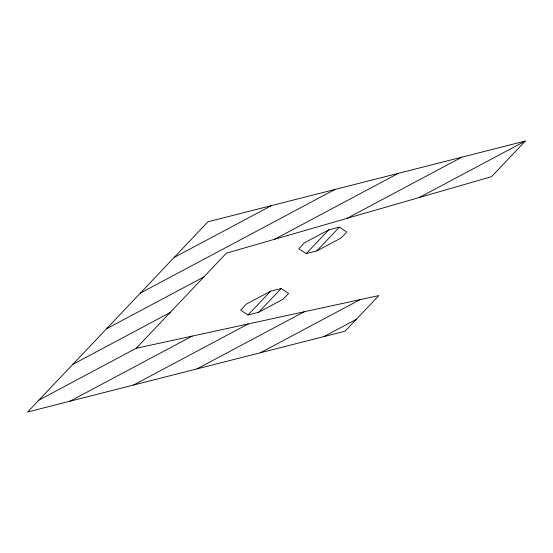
<?xml version="1.0" encoding="UTF-8"?>
<svg xmlns="http://www.w3.org/2000/svg" width="553" height="553" viewBox="0 0 553 553"><rect width="100%" height="100%" fill="white"/><g stroke="black" fill="none" stroke-linecap="round" stroke-linejoin="round"><path stroke-width="0.83" d="M136.204 348.279L226.371 253.177L491.541 176.677L525.35 141.015L207.976 221.774L27.65 411.985L345.024 331.226L378.833 295.558L136.204 348.279L38.917 400.095M248.055 314.989L270.597 291.21L281.18 288.521L288.597 293.401L282.956 299.339L258.638 312.293L248.055 314.989L240.645 310.109L246.279 304.164L270.597 291.21M306.244 253.613L328.786 229.834L339.362 227.145L346.779 232.025L341.146 237.963L316.821 250.917L306.244 253.613L298.827 248.732L304.461 242.788L328.786 229.834M258.638 312.293L281.18 288.521M316.821 250.917L339.362 227.145M174.167 257.442L271.454 205.619M140.358 293.104L334.924 189.472M106.542 328.765L204.61 276.535M274.585 239.269L398.402 173.317M72.733 364.434L170.794 312.203M346.904 218.4L461.873 157.163M419.222 197.539L525.35 141.015M69.968 401.215L192.195 336.113M133.439 385.068L248.186 323.947M196.916 368.913L304.178 311.781M260.387 352.759L360.169 299.615M323.864 336.611L356.291 319.337"/></g></svg>
